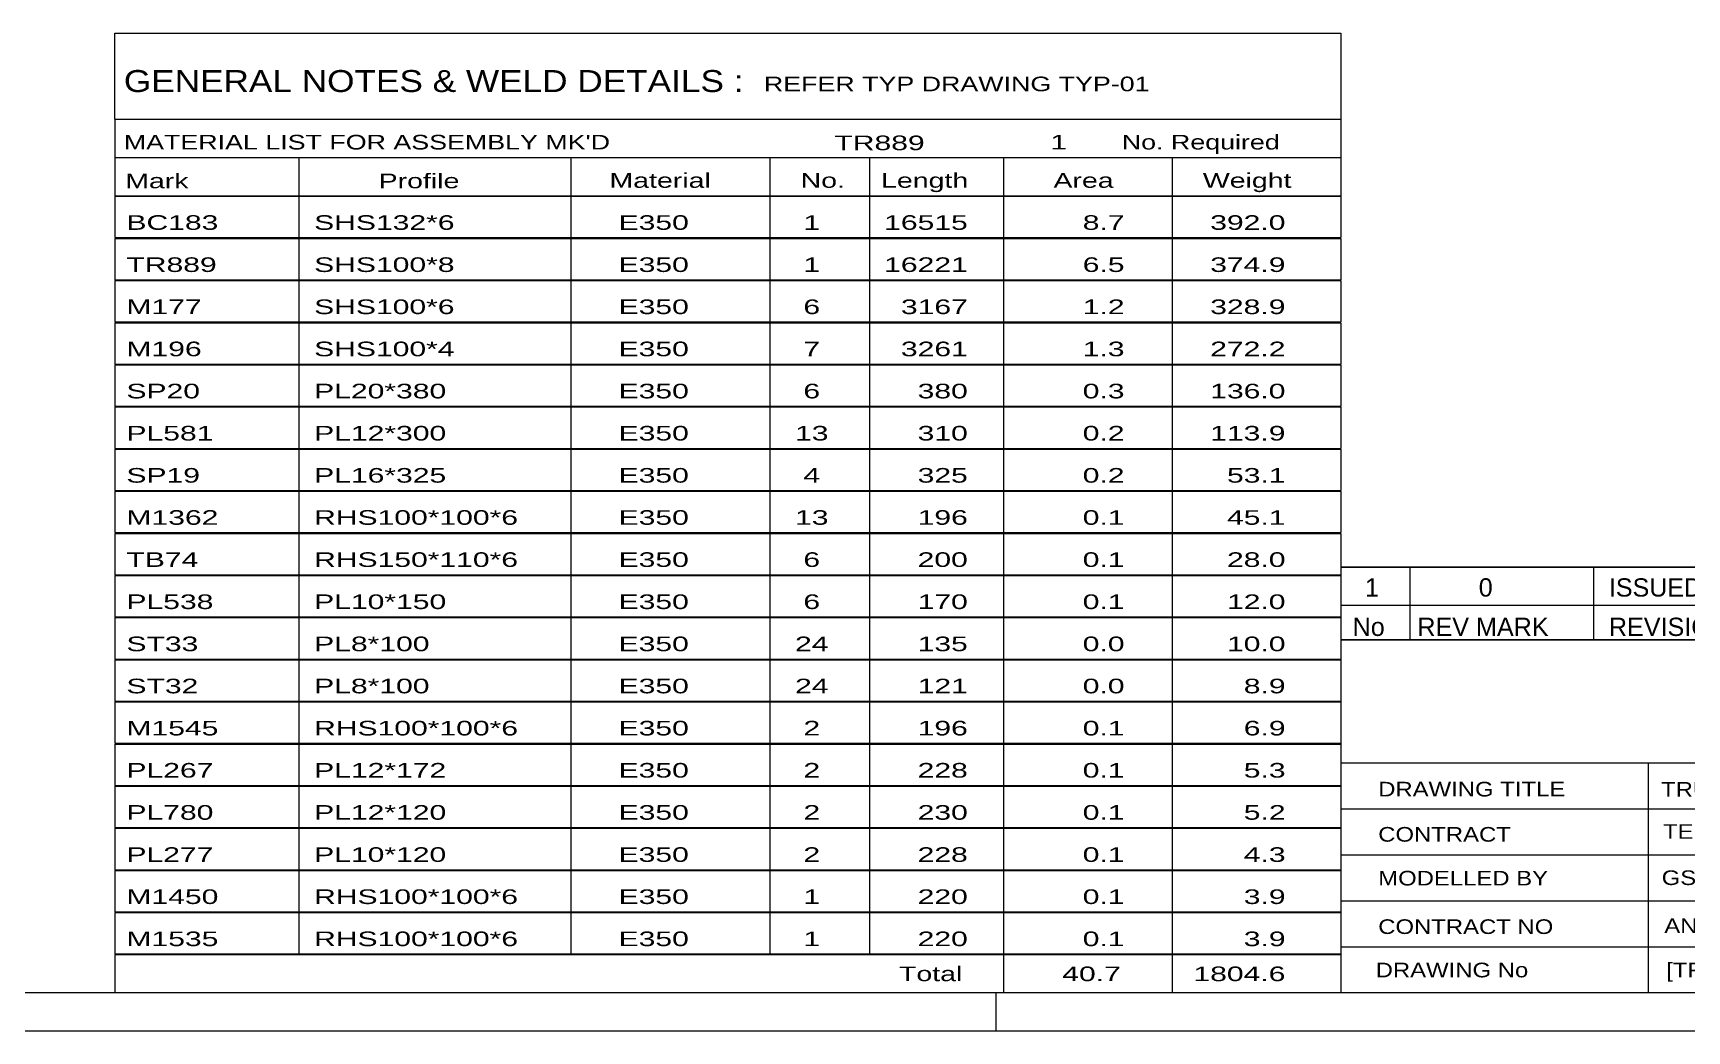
# Model space of a CAD drawing. Header units: millimetres. Extents: x -85 to 756, y -411 to 183.
# Drawn here: x 420.5 to 636.3, y -411.3 to -281 of the extents above; entities that cross this region are included whole.
import ezdxf

# ---------------------------------------------------------------- set-up
doc = ezdxf.new("R2010")
doc.units = ezdxf.units.MM
doc.styles.add('Arial Narrow', font='ARIALN.TTF', dxfattribs={"height": 0.2})

# ---------------------------------------------------------------- blocks, each defined once
blk = doc.blocks.new('Unknown-814185790-14879')
at = {"color": 7, "linetype": 'Continuous'}
for p, q in [((591.15, -360.2), (751.15, -360.2)), ((591.15, -360.21), (591.15, -406.26)), ((751.15, -360.26), (751.15, -406.26)), ((591.15, -376.26), (751.15, -376.26)), ((631.29, -376.26), (631.29, -406.26)), ((591.15, -382.26), (751.15, -382.26)), ((733.15, -406.2), (733.15, -382.2)), ((591.15, -388.26), (751.15, -388.26)), ((675.29, -388.26), (675.29, -406.26)), ((591.15, -394.26), (751.15, -394.26)), ((591.15, -400.26), (733.15, -400.26)), ((591.15, -406.26), (751.15, -406.26))]:
    blk.add_line(p, q, dxfattribs=at)
at = {"color": 7, "style": 'Arial Narrow'}
for s, height, width, p in [('DRAWING TITLE', 1.9089, 1.425378, (596.04, -380.65)), ('TRUSS', 1.909, 1.425378, (632.96, -380.67)), ('TERMINAL BUILDING', 1.9089, 1.425378, (633.21, -386.18)), ('CONTRACT', 1.909, 1.425378, (596.04, -386.55)), ('MODELLED BY', 1.9089, 1.425378, (596.04, -392.27)), ('GSK', 1.909, 1.425378, (633.04, -392.21)), ('ISSUED', 1.909, 1.425378, (676.09, -392.61)), ('03.05.2026', 1.909, 1.425378, (692.85, -392.74)), ('CONTRACT NO', 1.9089, 1.425378, (596.04, -398.6)), ('AN-C-1376', 1.909, 1.425378, (633.38, -398.48)), ('SCALE', 1.909, 1.425378, (676.09, -398.61)), ('A1', 6.204, 1.25, (737.39, -404.06)), ('DRAWING No', 1.909, 1.425378, (595.71, -404.26)), ('[TR.889]', 1.909, 1.425378, (633.62, -404.27)), ('REVISION No.', 1.9089, 1.425378, (676.09, -405.49)), ('1', 3.34, 1.5, (713.07, -405.58))]:
    blk.add_text(s, height=height, dxfattribs=dict(at, width=width)).set_placement(p)
at = {"color": 7, "linetype": 'Continuous', "style": 'Arial Narrow'}
for s, height, width, p in [('PH #', 2.1, 1.42538, (738.55, -386.7)), ('108', 2.1, 1.42538, (739.34, -392.6)), ('NTS', 1.909, 1.425378, (693.15, -398.2))]:
    blk.add_text(s, height=height, dxfattribs=dict(at, width=width)).set_placement(p)
blk = doc.blocks.new('Unknown-814185790-1133')
at = {"color": 5, "linetype": 'Continuous'}
for p, q in [((-79.85, -406.26), (751.15, -406.26)), ((546.15, -411.26), (546.15, -406.26)), ((-84.85, -411.26), (756.15, -411.26))]:
    blk.add_line(p, q, dxfattribs=at)
blk = doc.blocks.new('Unknown-814185790-14880')
at = {"color": 7, "linetype": 'Continuous'}
for p, q in [((431.15, -281.01), (591.15, -281.01)), ((431.15, -292.26), (431.15, -281.01)), ((591.15, -281.01), (591.15, -292.26)), ((431.15, -292.26), (591.15, -292.26)), ((431.15, -292.26), (431.15, -297.26)), ((591.15, -292.26), (591.15, -297.26)), ((431.15, -297.26), (591.15, -297.26)), ((431.15, -297.26), (431.15, -302.26)), ((455.15, -297.26), (455.15, -302.26)), ((490.65, -297.26), (490.65, -302.26)), ((516.65, -297.26), (516.65, -302.26)), ((529.65, -297.26), (529.65, -302.26)), ((547.15, -297.26), (547.15, -302.26)), ((569.15, -297.26), (569.15, -302.26)), ((591.15, -297.26), (591.15, -302.26)), ((431.15, -302.26), (591.15, -302.26)), ((431.15, -302.31), (431.15, -307.71)), ((431.15, -302.31), (591.15, -302.31)), ((455.15, -302.26), (455.15, -307.76)), ((490.65, -302.26), (490.65, -307.76)), ((516.65, -302.26), (516.65, -307.76)), ((529.65, -302.26), (529.65, -307.76)), ((547.15, -302.26), (547.15, -307.76)), ((569.15, -302.26), (569.15, -307.76)), ((591.15, -302.31), (591.15, -307.71)), ((431.15, -307.71), (591.15, -307.71)), ((431.15, -307.81), (431.15, -313.21)), ((431.15, -307.81), (591.15, -307.81)), ((455.15, -307.76), (455.15, -313.26)), ((490.65, -307.76), (490.65, -313.26)), ((516.65, -307.76), (516.65, -313.26)), ((529.65, -307.76), (529.65, -313.26)), ((547.15, -307.76), (547.15, -313.26)), ((569.15, -307.76), (569.15, -313.26)), ((591.15, -307.81), (591.15, -313.21)), ((431.15, -313.21), (591.15, -313.21)), ((431.15, -313.31), (431.15, -318.71)), ((431.15, -313.31), (591.15, -313.31)), ((455.15, -313.26), (455.15, -318.76)), ((490.65, -313.26), (490.65, -318.76)), ((516.65, -313.26), (516.65, -318.76)), ((529.65, -313.26), (529.65, -318.76)), ((547.15, -313.26), (547.15, -318.76)), ((569.15, -313.26), (569.15, -318.76)), ((591.15, -313.31), (591.15, -318.71)), ((431.15, -318.71), (591.15, -318.71)), ((431.15, -318.81), (431.15, -324.21)), ((431.15, -318.81), (591.15, -318.81)), ((455.15, -318.76), (455.15, -324.26)), ((490.65, -318.76), (490.65, -324.26)), ((516.65, -318.76), (516.65, -324.26)), ((529.65, -318.76), (529.65, -324.26)), ((547.15, -318.76), (547.15, -324.26)), ((569.15, -318.76), (569.15, -324.26)), ((591.15, -318.81), (591.15, -324.21)), ((431.15, -324.21), (591.15, -324.21)), ((431.15, -324.31), (431.15, -329.71)), ((431.15, -324.31), (591.15, -324.31)), ((455.15, -324.26), (455.15, -329.76)), ((490.65, -324.26), (490.65, -329.76)), ((516.65, -324.26), (516.65, -329.76)), ((529.65, -324.26), (529.65, -329.76)), ((547.15, -324.26), (547.15, -329.76)), ((569.15, -324.26), (569.15, -329.76)), ((591.15, -324.31), (591.15, -329.71)), ((431.15, -329.71), (591.15, -329.71)), ((431.15, -329.81), (431.15, -335.21)), ((431.15, -329.81), (591.15, -329.81)), ((455.15, -329.76), (455.15, -335.26)), ((490.65, -329.76), (490.65, -335.26)), ((516.65, -329.76), (516.65, -335.26)), ((529.65, -329.76), (529.65, -335.26)), ((547.15, -329.76), (547.15, -335.26)), ((569.15, -329.76), (569.15, -335.26)), ((591.15, -329.81), (591.15, -335.21)), ((431.15, -335.21), (591.15, -335.21)), ((431.15, -335.31), (431.15, -340.71)), ((431.15, -335.31), (591.15, -335.31)), ((455.15, -335.26), (455.15, -340.76)), ((490.65, -335.26), (490.65, -340.76)), ((516.65, -335.26), (516.65, -340.76)), ((529.65, -335.26), (529.65, -340.76)), ((547.15, -335.26), (547.15, -340.76)), ((569.15, -335.26), (569.15, -340.76)), ((591.15, -335.31), (591.15, -340.71)), ((431.15, -340.71), (591.15, -340.71)), ((431.15, -340.81), (431.15, -346.21)), ((431.15, -340.81), (591.15, -340.81)), ((455.15, -340.76), (455.15, -346.26)), ((490.65, -340.76), (490.65, -346.26)), ((516.65, -340.76), (516.65, -346.26)), ((529.65, -340.76), (529.65, -346.26)), ((547.15, -340.76), (547.15, -346.26)), ((569.15, -340.76), (569.15, -346.26)), ((591.15, -340.81), (591.15, -346.21)), ((431.15, -346.21), (591.15, -346.21)), ((431.15, -346.31), (431.15, -351.71)), ((431.15, -346.31), (591.15, -346.31)), ((455.15, -346.26), (455.15, -351.76)), ((490.65, -346.26), (490.65, -351.76)), ((516.65, -346.26), (516.65, -351.76)), ((529.65, -346.26), (529.65, -351.76)), ((547.15, -346.26), (547.15, -351.76)), ((569.15, -346.26), (569.15, -351.76)), ((591.15, -346.31), (591.15, -351.71)), ((431.15, -351.71), (591.15, -351.71)), ((431.15, -351.81), (431.15, -357.21)), ((431.15, -351.81), (591.15, -351.81)), ((455.15, -351.76), (455.15, -357.26)), ((490.65, -351.76), (490.65, -357.26)), ((516.65, -351.76), (516.65, -357.26)), ((529.65, -351.76), (529.65, -357.26)), ((547.15, -351.76), (547.15, -357.26)), ((569.15, -351.76), (569.15, -357.26)), ((591.15, -351.81), (591.15, -357.21)), ((431.15, -357.21), (591.15, -357.21)), ((431.15, -357.31), (431.15, -362.71)), ((431.15, -357.31), (591.15, -357.31)), ((455.15, -357.26), (455.15, -362.76)), ((490.65, -357.26), (490.65, -362.76)), ((516.65, -357.26), (516.65, -362.76)), ((529.65, -357.26), (529.65, -362.76)), ((547.15, -357.26), (547.15, -362.76)), ((569.15, -357.26), (569.15, -362.76)), ((591.15, -357.31), (591.15, -362.71)), ((431.15, -362.71), (591.15, -362.71)), ((431.15, -362.81), (431.15, -368.21)), ((431.15, -362.81), (591.15, -362.81)), ((455.15, -362.76), (455.15, -368.26)), ((490.65, -362.76), (490.65, -368.26)), ((516.65, -362.76), (516.65, -368.26)), ((529.65, -362.76), (529.65, -368.26)), ((547.15, -362.76), (547.15, -368.26)), ((569.15, -362.76), (569.15, -368.26)), ((591.15, -362.81), (591.15, -368.21)), ((431.15, -368.21), (591.15, -368.21)), ((431.15, -368.31), (431.15, -373.71)), ((431.15, -368.31), (591.15, -368.31)), ((455.15, -368.26), (455.15, -373.76)), ((490.65, -368.26), (490.65, -373.76)), ((516.65, -368.26), (516.65, -373.76)), ((529.65, -368.26), (529.65, -373.76)), ((547.15, -368.26), (547.15, -373.76)), ((569.15, -368.26), (569.15, -373.76)), ((591.15, -368.31), (591.15, -373.71)), ((431.15, -373.71), (591.15, -373.71)), ((431.15, -373.81), (431.15, -379.21)), ((431.15, -373.81), (591.15, -373.81)), ((455.15, -373.76), (455.15, -379.26)), ((490.65, -373.76), (490.65, -379.26)), ((516.65, -373.76), (516.65, -379.26)), ((529.65, -373.76), (529.65, -379.26)), ((547.15, -373.76), (547.15, -379.26)), ((569.15, -373.76), (569.15, -379.26)), ((591.15, -373.81), (591.15, -379.21)), ((431.15, -379.21), (591.15, -379.21)), ((431.15, -379.31), (431.15, -384.71)), ((431.15, -379.31), (591.15, -379.31)), ((455.15, -379.26), (455.15, -384.76)), ((490.65, -379.26), (490.65, -384.76)), ((516.65, -379.26), (516.65, -384.76)), ((529.65, -379.26), (529.65, -384.76)), ((547.15, -379.26), (547.15, -384.76)), ((569.15, -379.26), (569.15, -384.76)), ((591.15, -379.31), (591.15, -384.71)), ((431.15, -384.71), (591.15, -384.71)), ((431.15, -384.81), (431.15, -390.21)), ((431.15, -384.81), (591.15, -384.81)), ((455.15, -384.76), (455.15, -390.26)), ((490.65, -384.76), (490.65, -390.26)), ((516.65, -384.76), (516.65, -390.26)), ((529.65, -384.76), (529.65, -390.26)), ((547.15, -384.76), (547.15, -390.26)), ((569.15, -384.76), (569.15, -390.26)), ((591.15, -384.81), (591.15, -390.21)), ((431.15, -390.21), (591.15, -390.21)), ((431.15, -390.31), (431.15, -395.71)), ((431.15, -390.31), (591.15, -390.31)), ((455.15, -390.26), (455.15, -395.76)), ((490.65, -390.26), (490.65, -395.76)), ((516.65, -390.26), (516.65, -395.76)), ((529.65, -390.26), (529.65, -395.76)), ((547.15, -390.26), (547.15, -395.76)), ((569.15, -390.26), (569.15, -395.76)), ((591.15, -390.31), (591.15, -395.71)), ((431.15, -395.71), (591.15, -395.71)), ((431.15, -395.81), (431.15, -401.21)), ((431.15, -395.81), (591.15, -395.81)), ((455.15, -395.76), (455.15, -401.26)), ((490.65, -395.76), (490.65, -401.26)), ((516.65, -395.76), (516.65, -401.26)), ((529.65, -395.76), (529.65, -401.26)), ((547.15, -395.76), (547.15, -401.26)), ((569.15, -395.76), (569.15, -401.26)), ((591.15, -395.81), (591.15, -401.21)), ((431.15, -401.21), (591.15, -401.21)), ((431.15, -401.26), (591.15, -401.26)), ((431.15, -401.26), (431.15, -406.26)), ((547.15, -401.26), (547.15, -406.26)), ((569.15, -401.26), (569.15, -406.26)), ((591.15, -401.26), (591.15, -406.26)), ((431.15, -406.26), (591.15, -406.26))]:
    blk.add_line(p, q, dxfattribs=at)
at = {"color": 7, "style": 'Arial Narrow'}
for s, height, width, p in [('GENERAL NOTES & WELD DETAILS :', 2.8633, 1.4, (432.31, -288.7)), ('REFER TYP DRAWING TYP-01', 1.9089, 1.6, (515.85, -288.6)), ("MATERIAL LIST FOR ASSEMBLY MK'D", 1.9089, 1.6, (432.31, -296.2)), ('TR889', 1.909, 1.794707, (525.06, -296.29)), ('1', 1.91, 1.794707, (553.24, -296.2)), ('No. Required', 1.9089, 1.6, (562.57, -296.2)), ('Mark', 1.909, 1.7, (432.49, -301.26)), ('Profile', 1.909, 1.7, (465.57, -301.26)), ('Material', 1.909, 1.7, (495.7, -301.2)), ('No.', 1.909, 1.7, (520.65, -301.2)), ('Length', 1.909, 1.7, (531.15, -301.2)), ('Area', 1.909, 1.7, (553.65, -301.2)), ('Weight', 1.909, 1.7, (573.15, -301.2))]:
    blk.add_text(s, height=height, dxfattribs=dict(at, width=width)).set_placement(p)
at = {"color": 7, "linetype": 'Continuous', "style": 'Arial Narrow'}
for s, height, width, p in [('BC183', 1.909, 1.794707, (432.65, -306.69)), ('SHS132*6', 1.909, 1.794707, (457.15, -306.69)), ('E350', 1.909, 1.794707, (496.89, -306.69)), ('1', 1.91, 1.794707, (521.01, -306.69)), ('16515', 1.909, 1.794707, (531.55, -306.69)), ('8.7', 1.909, 1.794707, (557.47, -306.69)), ('392.0', 1.909, 1.794707, (574.11, -306.69)), ('TR889', 1.909, 1.794707, (432.65, -312.19)), ('SHS100*8', 1.909, 1.794707, (457.15, -312.19)), ('E350', 1.909, 1.794707, (496.89, -312.19)), ('1', 1.91, 1.794707, (521.01, -312.19)), ('16221', 1.909, 1.794707, (531.55, -312.19)), ('6.5', 1.909, 1.794707, (557.47, -312.19)), ('374.9', 1.909, 1.794707, (574.11, -312.19)), ('M177', 1.909, 1.794707, (432.65, -317.69)), ('SHS100*6', 1.909, 1.794707, (457.15, -317.69)), ('E350', 1.909, 1.794707, (496.89, -317.69)), ('6', 1.91, 1.794707, (521.01, -317.69)), ('3167', 1.909, 1.794707, (533.74, -317.69)), ('1.2', 1.909, 1.794707, (557.47, -317.69)), ('328.9', 1.909, 1.794707, (574.11, -317.69)), ('M196', 1.909, 1.794707, (432.65, -323.19)), ('SHS100*4', 1.909, 1.794707, (457.15, -323.19)), ('E350', 1.909, 1.794707, (496.89, -323.19)), ('7', 1.91, 1.794707, (521.01, -323.19)), ('3261', 1.909, 1.794707, (533.74, -323.19)), ('1.3', 1.909, 1.794707, (557.47, -323.19)), ('272.2', 1.909, 1.794707, (574.11, -323.19)), ('SP20', 1.909, 1.794707, (432.65, -328.69)), ('PL20*380', 1.909, 1.794707, (457.15, -328.69)), ('E350', 1.909, 1.794707, (496.89, -328.69)), ('6', 1.91, 1.794707, (521.01, -328.69)), ('380', 1.909, 1.794707, (535.92, -328.69)), ('0.3', 1.909, 1.794707, (557.47, -328.69)), ('136.0', 1.909, 1.794707, (574.11, -328.69)), ('PL581', 1.909, 1.794707, (432.65, -334.19)), ('PL12*300', 1.909, 1.794707, (457.15, -334.19)), ('E350', 1.909, 1.794707, (496.89, -334.19)), ('13', 1.909, 1.794707, (519.92, -334.19)), ('310', 1.909, 1.794707, (535.92, -334.19)), ('0.2', 1.909, 1.794707, (557.47, -334.19)), ('113.9', 1.909, 1.794707, (574.11, -334.19)), ('SP19', 1.909, 1.794707, (432.65, -339.69)), ('PL16*325', 1.909, 1.794707, (457.15, -339.69)), ('E350', 1.909, 1.794707, (496.89, -339.69)), ('4', 1.91, 1.794707, (521.01, -339.69)), ('325', 1.909, 1.794707, (535.92, -339.69)), ('0.2', 1.909, 1.794707, (557.47, -339.69)), ('53.1', 1.909, 1.794707, (576.3, -339.69)), ('M1362', 1.909, 1.794707, (432.65, -345.19)), ('RHS100*100*6', 1.9089, 1.794707, (457.15, -345.19)), ('E350', 1.909, 1.794707, (496.89, -345.19)), ('13', 1.909, 1.794707, (519.92, -345.19)), ('196', 1.909, 1.794707, (535.92, -345.19)), ('0.1', 1.909, 1.794707, (557.47, -345.19)), ('45.1', 1.909, 1.794707, (576.3, -345.19)), ('TB74', 1.909, 1.794707, (432.65, -350.69)), ('RHS150*110*6', 1.9089, 1.794707, (457.15, -350.69)), ('E350', 1.909, 1.794707, (496.89, -350.69)), ('6', 1.91, 1.794707, (521.01, -350.69)), ('200', 1.909, 1.794707, (535.92, -350.69)), ('0.1', 1.909, 1.794707, (557.47, -350.69)), ('28.0', 1.909, 1.794707, (576.3, -350.69)), ('PL538', 1.909, 1.794707, (432.65, -356.19)), ('PL10*150', 1.909, 1.794707, (457.15, -356.19)), ('E350', 1.909, 1.794707, (496.89, -356.19)), ('6', 1.91, 1.794707, (521.01, -356.19)), ('170', 1.909, 1.794707, (535.92, -356.19)), ('0.1', 1.909, 1.794707, (557.47, -356.19)), ('12.0', 1.909, 1.794707, (576.3, -356.19)), ('ST33', 1.909, 1.794707, (432.65, -361.69)), ('PL8*100', 1.909, 1.794707, (457.15, -361.69)), ('E350', 1.909, 1.794707, (496.89, -361.69)), ('24', 1.909, 1.794707, (519.92, -361.69)), ('135', 1.909, 1.794707, (535.92, -361.69)), ('0.0', 1.909, 1.794707, (557.47, -361.69)), ('10.0', 1.909, 1.794707, (576.3, -361.69)), ('ST32', 1.909, 1.794707, (432.65, -367.19)), ('PL8*100', 1.909, 1.794707, (457.15, -367.19)), ('E350', 1.909, 1.794707, (496.89, -367.19)), ('24', 1.909, 1.794707, (519.92, -367.19)), ('121', 1.909, 1.794707, (535.92, -367.19)), ('0.0', 1.909, 1.794707, (557.47, -367.19)), ('8.9', 1.909, 1.794707, (578.49, -367.19)), ('M1545', 1.909, 1.794707, (432.65, -372.69)), ('RHS100*100*6', 1.9089, 1.794707, (457.15, -372.69)), ('E350', 1.909, 1.794707, (496.89, -372.69)), ('2', 1.91, 1.794707, (521.01, -372.69)), ('196', 1.909, 1.794707, (535.92, -372.69)), ('0.1', 1.909, 1.794707, (557.47, -372.69)), ('6.9', 1.909, 1.794707, (578.49, -372.69)), ('PL267', 1.909, 1.794707, (432.65, -378.19)), ('PL12*172', 1.909, 1.794707, (457.15, -378.19)), ('E350', 1.909, 1.794707, (496.89, -378.19)), ('2', 1.91, 1.794707, (521.01, -378.19)), ('228', 1.909, 1.794707, (535.92, -378.19)), ('0.1', 1.909, 1.794707, (557.47, -378.19)), ('5.3', 1.909, 1.794707, (578.49, -378.19)), ('PL780', 1.909, 1.794707, (432.65, -383.69)), ('PL12*120', 1.909, 1.794707, (457.15, -383.69)), ('E350', 1.909, 1.794707, (496.89, -383.69)), ('2', 1.91, 1.794707, (521.01, -383.69)), ('230', 1.909, 1.794707, (535.92, -383.69)), ('0.1', 1.909, 1.794707, (557.47, -383.69)), ('5.2', 1.909, 1.794707, (578.49, -383.69)), ('PL277', 1.909, 1.794707, (432.65, -389.19)), ('PL10*120', 1.909, 1.794707, (457.15, -389.19)), ('E350', 1.909, 1.794707, (496.89, -389.19)), ('2', 1.91, 1.794707, (521.01, -389.19)), ('228', 1.909, 1.794707, (535.92, -389.19)), ('0.1', 1.909, 1.794707, (557.47, -389.19)), ('4.3', 1.909, 1.794707, (578.49, -389.19)), ('M1450', 1.909, 1.794707, (432.65, -394.69)), ('RHS100*100*6', 1.9089, 1.794707, (457.15, -394.69)), ('E350', 1.909, 1.794707, (496.89, -394.69)), ('1', 1.91, 1.794707, (521.01, -394.69)), ('220', 1.909, 1.794707, (535.92, -394.69)), ('0.1', 1.909, 1.794707, (557.47, -394.69)), ('3.9', 1.909, 1.794707, (578.49, -394.69)), ('M1535', 1.909, 1.794707, (432.65, -400.19)), ('RHS100*100*6', 1.9089, 1.794707, (457.15, -400.19)), ('E350', 1.909, 1.794707, (496.89, -400.19)), ('1', 1.91, 1.794707, (521.01, -400.19)), ('220', 1.909, 1.794707, (535.92, -400.19)), ('0.1', 1.909, 1.794707, (557.47, -400.19)), ('3.9', 1.909, 1.794707, (578.49, -400.19)), ('Total', 1.909, 1.7, (533.49, -404.76)), ('40.7', 1.909, 1.794707, (554.8, -404.76)), ('1804.6', 1.909, 1.794707, (571.92, -404.76))]:
    blk.add_text(s, height=height, dxfattribs=dict(at, width=width)).set_placement(p)
blk = doc.blocks.new('Unknown-814185790-14882')
at = {"color": 7, "linetype": 'Continuous'}
for p, q in [((591.15, -350.7), (751.15, -350.7)), ((751.15, -350.7), (591.15, -350.7)), ((591.15, -350.7), (591.15, -355.7)), ((600.15, -350.7), (600.15, -355.7)), ((624.15, -350.7), (624.15, -355.7)), ((721.15, -350.7), (721.15, -355.7)), ((751.15, -350.7), (751.15, -355.7)), ((591.15, -355.7), (751.15, -355.7)), ((591.15, -355.7), (591.15, -360.2)), ((591.15, -355.7), (751.15, -355.7)), ((600.15, -355.7), (600.15, -360.2)), ((624.15, -355.7), (624.15, -360.2)), ((721.15, -355.7), (721.15, -360.2)), ((751.15, -355.7), (751.15, -360.2)), ((751.15, -360.2), (591.15, -360.2))]:
    blk.add_line(p, q, dxfattribs=at)
at = {"color": 7, "linetype": 'Continuous', "style": 'Arial Narrow'}
for s, height, width, p in [('1', 2.39, 1.196471, (594.31, -354.56)), ('0', 2.39, 1.196471, (609.16, -354.56)), ('ISSUED FOR CONSTRUCTION', 2.3861, 1.196471, (626.15, -354.56)), ('03.05.2026', 2.386, 1.196471, (727.15, -354.56)), ('No', 2.386, 1.2, (592.7, -359.7)), ('REV MARK', 2.386, 1.2, (601.15, -359.7)), ('REVISION DESCRIPTION', 2.3861, 1.2, (626.15, -359.7)), ('REV. DATE', 2.386, 1.2, (726.44, -359.7))]:
    blk.add_text(s, height=height, dxfattribs=dict(at, width=width)).set_placement(p)

msp = doc.modelspace()

# ---------------------------------------------------------------- block references
for name in ['Unknown-814185790-1133', 'Unknown-814185790-14880', 'Unknown-814185790-14882', 'Unknown-814185790-14879']:
    msp.add_blockref(name, (0, 0))

doc.saveas('drawing.dxf')
